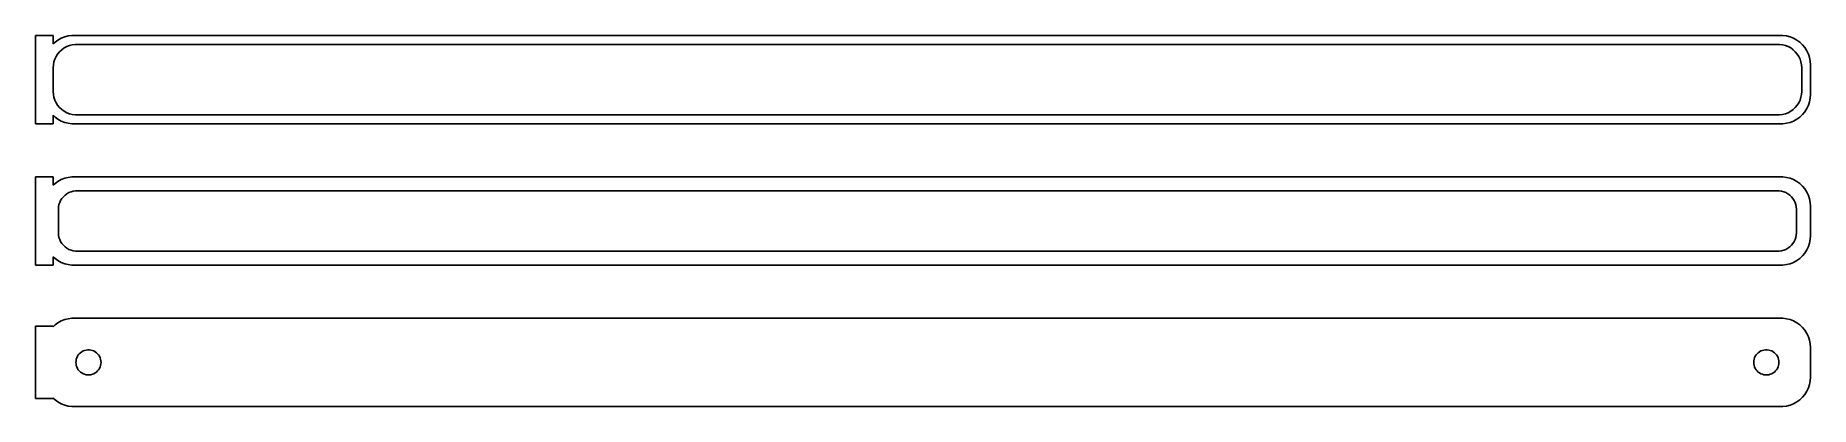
# Model space of a CAD drawing. Header units: metres. Extents: x -152 to 150, y 65 to 127.
import ezdxf

# ---------------------------------------------------------------- set-up
doc = ezdxf.new("R2010")
doc.units = ezdxf.units.M

msp = doc.modelspace()

# ---------------------------------------------------------------- linework, layer by layer
for p, q in [((-148.5, 127.49), (-151.5, 127.49)), ((-151.5, 127.49), (-151.5, 112.51)), ((-148.5, 126.059), (-148.5, 127.49)), ((-147.679, 126.722), (-148.187, 126.353)), ((-147.129, 127.024), (-147.679, 126.722)), ((-146.545, 127.255), (-147.129, 127.024)), ((-145.937, 127.411), (-146.545, 127.255)), ((-145.314, 127.49), (-145.937, 127.411)), ((145.314, 127.49), (-145.314, 127.49)), ((145.937, 127.411), (145.314, 127.49)), ((146.545, 127.255), (145.937, 127.411)), ((147.129, 127.024), (146.545, 127.255)), ((147.679, 126.722), (147.129, 127.024)), ((148.187, 126.353), (147.679, 126.722)), ((-148.187, 126.353), (-148.5, 126.059)), ((-148.219, 123.472), (-148.005, 123.927)), ((-148.005, 123.927), (-147.736, 124.351)), ((-147.736, 124.351), (-147.416, 124.738)), ((-147.416, 124.738), (-147.05, 125.082)), ((-147.05, 125.082), (-146.643, 125.377)), ((-146.643, 125.377), (-146.203, 125.619)), ((-146.203, 125.619), (-145.736, 125.804)), ((-145.736, 125.804), (-145.25, 125.929)), ((-145.25, 125.929), (-144.751, 125.992)), ((-144.751, 125.992), (144.751, 125.992)), ((144.751, 125.992), (145.25, 125.929)), ((145.25, 125.929), (145.736, 125.804)), ((145.736, 125.804), (146.203, 125.619)), ((146.203, 125.619), (146.643, 125.377)), ((146.643, 125.377), (147.05, 125.082)), ((147.05, 125.082), (147.416, 124.738)), ((147.416, 124.738), (147.736, 124.351)), ((147.736, 124.351), (148.005, 123.927)), ((148.005, 123.927), (148.219, 123.472)), ((148.645, 125.923), (148.187, 126.353)), ((149.045, 125.439), (148.645, 125.923)), ((149.382, 124.909), (149.045, 125.439)), ((149.649, 124.341), (149.382, 124.909)), ((149.843, 123.743), (149.649, 124.341)), ((149.961, 123.127), (149.843, 123.743)), ((-148.5, 122), (-148.468, 122.501)), ((-148.5, 118), (-148.5, 122)), ((-148.468, 122.501), (-148.374, 122.995)), ((-148.374, 122.995), (-148.219, 123.472)), ((148.219, 123.472), (148.374, 122.995)), ((148.374, 122.995), (148.468, 122.501)), ((148.468, 122.501), (148.5, 122)), ((148.5, 122), (148.5, 118)), ((150, 122.5), (149.961, 123.127)), ((150, 117.5), (150, 122.5)), ((-148.468, 117.499), (-148.5, 118)), ((148.5, 118), (148.468, 117.499)), ((-148.374, 117.005), (-148.468, 117.499)), ((-148.219, 116.528), (-148.374, 117.005)), ((-148.005, 116.073), (-148.219, 116.528)), ((-147.736, 115.649), (-148.005, 116.073)), ((-147.416, 115.262), (-147.736, 115.649)), ((-147.05, 114.918), (-147.416, 115.262)), ((-146.643, 114.623), (-147.05, 114.918)), ((-146.203, 114.381), (-146.643, 114.623)), ((146.643, 114.623), (146.203, 114.381)), ((147.05, 114.918), (146.643, 114.623)), ((147.416, 115.262), (147.05, 114.918)), ((147.736, 115.649), (147.416, 115.262)), ((148.005, 116.073), (147.736, 115.649)), ((148.219, 116.528), (148.005, 116.073)), ((148.374, 117.005), (148.219, 116.528)), ((148.468, 117.499), (148.374, 117.005)), ((149.045, 114.561), (149.382, 115.091)), ((149.382, 115.091), (149.649, 115.659)), ((149.649, 115.659), (149.843, 116.257)), ((149.843, 116.257), (149.961, 116.873)), ((149.961, 116.873), (150, 117.5)), ((-151.5, 112.51), (-148.5, 112.51)), ((-148.5, 113.941), (-148.187, 113.647)), ((-148.5, 112.51), (-148.5, 113.941)), ((-148.187, 113.647), (-147.679, 113.278)), ((-147.679, 113.278), (-147.129, 112.976)), ((-147.129, 112.976), (-146.545, 112.745)), ((-146.545, 112.745), (-145.937, 112.589)), ((-145.736, 114.196), (-146.203, 114.381)), ((-145.937, 112.589), (-145.314, 112.51)), ((-145.25, 114.071), (-145.736, 114.196)), ((-145.314, 112.51), (145.314, 112.51)), ((-144.751, 114.008), (-145.25, 114.071)), ((144.751, 114.008), (-144.751, 114.008)), ((145.25, 114.071), (144.751, 114.008)), ((145.736, 114.196), (145.25, 114.071)), ((145.314, 112.51), (145.937, 112.589)), ((146.203, 114.381), (145.736, 114.196)), ((145.937, 112.589), (146.545, 112.745)), ((146.545, 112.745), (147.129, 112.976)), ((147.129, 112.976), (147.679, 113.278)), ((147.679, 113.278), (148.187, 113.647)), ((148.187, 113.647), (148.645, 114.077)), ((148.645, 114.077), (149.045, 114.561)), ((-148.5, 103.479), (-151.5, 103.479)), ((-151.5, 103.479), (-151.5, 88.5208)), ((-148.5, 102.059), (-148.5, 103.479)), ((-147.679, 102.722), (-148.187, 102.353)), ((-147.129, 103.024), (-147.679, 102.722)), ((-146.545, 103.255), (-147.129, 103.024)), ((-145.937, 103.411), (-146.545, 103.255)), ((-145.314, 103.49), (-145.937, 103.411)), ((145.314, 103.49), (-145.314, 103.49)), ((145.937, 103.411), (145.314, 103.49)), ((146.545, 103.255), (145.937, 103.411)), ((147.129, 103.024), (146.545, 103.255)), ((147.679, 102.722), (147.129, 103.024)), ((148.187, 102.353), (147.679, 102.722)), ((-148.187, 102.353), (-148.5, 102.059)), ((-147.394, 99.1459), (-147.228, 99.4996)), ((-147.228, 99.4996), (-147.018, 99.8297)), ((-147.018, 99.8297), (-146.769, 100.131)), ((-146.769, 100.131), (-146.484, 100.399)), ((-146.484, 100.399), (-146.168, 100.628)), ((-146.168, 100.628), (-145.825, 100.817)), ((-145.825, 100.817), (-145.462, 100.961)), ((-145.462, 100.961), (-145.083, 101.058)), ((-145.083, 101.058), (-144.695, 101.107)), ((-144.695, 101.107), (144.695, 101.107)), ((144.695, 101.107), (145.083, 101.058)), ((145.083, 101.058), (145.462, 100.961)), ((145.462, 100.961), (145.825, 100.817)), ((145.825, 100.817), (146.168, 100.628)), ((146.168, 100.628), (146.484, 100.399)), ((146.484, 100.399), (146.769, 100.131)), ((146.769, 100.131), (147.018, 99.8297)), ((147.018, 99.8297), (147.228, 99.4996)), ((147.228, 99.4996), (147.394, 99.1459)), ((148.645, 101.923), (148.187, 102.353)), ((149.045, 101.439), (148.645, 101.923)), ((149.382, 100.909), (149.045, 101.439)), ((149.649, 100.341), (149.382, 100.909)), ((149.843, 99.7434), (149.649, 100.341)), ((149.961, 99.1267), (149.843, 99.7434)), ((-147.613, 98), (-147.588, 98.3902)), ((-147.613, 94), (-147.613, 98)), ((-147.588, 98.3902), (-147.515, 98.7741)), ((-147.515, 98.7741), (-147.394, 99.1459)), ((147.394, 99.1459), (147.515, 98.7741)), ((147.515, 98.7741), (147.588, 98.3902)), ((147.588, 98.3902), (147.613, 98)), ((147.613, 98), (147.613, 94)), ((150, 98.5), (149.961, 99.1267)), ((150, 93.5), (150, 98.5)), ((-147.588, 93.6098), (-147.613, 94)), ((-147.515, 93.2259), (-147.588, 93.6098)), ((147.588, 93.6098), (147.515, 93.2259)), ((147.613, 94), (147.588, 93.6098)), ((149.961, 92.8733), (150, 93.5)), ((-147.394, 92.8541), (-147.515, 93.2259)), ((-147.228, 92.5004), (-147.394, 92.8541)), ((-147.018, 92.1703), (-147.228, 92.5004)), ((-146.769, 91.8691), (-147.018, 92.1703)), ((-146.484, 91.6015), (-146.769, 91.8691)), ((-146.168, 91.3717), (-146.484, 91.6015)), ((-145.825, 91.1833), (-146.168, 91.3717)), ((-145.462, 91.0394), (-145.825, 91.1833)), ((-145.083, 90.9422), (-145.462, 91.0394)), ((-144.695, 90.8932), (-145.083, 90.9422)), ((144.695, 90.8932), (-144.695, 90.8932)), ((145.083, 90.9422), (144.695, 90.8932)), ((145.462, 91.0394), (145.083, 90.9422)), ((145.825, 91.1833), (145.462, 91.0394)), ((146.168, 91.3717), (145.825, 91.1833)), ((146.484, 91.6015), (146.168, 91.3717)), ((146.769, 91.8691), (146.484, 91.6015)), ((147.018, 92.1703), (146.769, 91.8691)), ((147.228, 92.5004), (147.018, 92.1703)), ((147.394, 92.8541), (147.228, 92.5004)), ((147.515, 93.2259), (147.394, 92.8541)), ((148.645, 90.0773), (149.045, 90.5611)), ((149.045, 90.5611), (149.382, 91.0912)), ((149.382, 91.0912), (149.649, 91.6594)), ((149.649, 91.6594), (149.843, 92.2566)), ((149.843, 92.2566), (149.961, 92.8733)), ((-151.5, 88.5208), (-148.5, 88.5208)), ((-148.5, 88.5208), (-148.5, 89.9413)), ((-148.5, 89.9413), (-148.187, 89.6474)), ((-148.187, 89.6474), (-147.679, 89.2784)), ((-147.679, 89.2784), (-147.129, 88.9759)), ((-147.129, 88.9759), (-146.545, 88.7447)), ((-146.545, 88.7447), (-145.937, 88.5886)), ((-145.937, 88.5886), (-145.314, 88.5099)), ((-145.314, 88.5099), (145.314, 88.5099)), ((145.314, 88.5099), (145.937, 88.5886)), ((145.937, 88.5886), (146.545, 88.7447)), ((146.545, 88.7447), (147.129, 88.9759)), ((147.129, 88.9759), (147.679, 89.2784)), ((147.679, 89.2784), (148.187, 89.6474)), ((148.187, 89.6474), (148.645, 90.0773)), ((-147.679, 78.7216), (-148.187, 78.3526)), ((-147.129, 79.0241), (-147.679, 78.7216)), ((-146.545, 79.2553), (-147.129, 79.0241)), ((-145.937, 79.4114), (-146.545, 79.2553)), ((-145.314, 79.4901), (-145.937, 79.4114)), ((145.314, 79.4901), (-145.314, 79.4901)), ((145.937, 79.4114), (145.314, 79.4901)), ((146.545, 79.2553), (145.937, 79.4114)), ((147.129, 79.0241), (146.545, 79.2553)), ((147.679, 78.7216), (147.129, 79.0241)), ((148.187, 78.3526), (147.679, 78.7216)), ((-148.5, 78.1526), (-151.5, 78.1526)), ((-151.5, 78.1526), (-151.5, 65.8474)), ((-148.187, 78.3526), (-148.5, 78.0587)), ((-148.5, 78.0587), (-148.5, 78.1526)), ((148.645, 77.9227), (148.187, 78.3526)), ((149.045, 77.4389), (148.645, 77.9227)), ((149.382, 76.9088), (149.045, 77.4389)), ((149.649, 76.3406), (149.382, 76.9088)), ((149.843, 75.7434), (149.649, 76.3406)), ((149.961, 75.1267), (149.843, 75.7434)), ((-144.618, 72.2676), (-144.568, 72.531)), ((-144.568, 72.531), (-144.485, 72.786)), ((-144.485, 72.786), (-144.371, 73.0287)), ((-144.371, 73.0287), (-144.227, 73.2551)), ((-144.227, 73.2551), (-144.057, 73.4617)), ((-144.057, 73.4617), (-143.861, 73.6453)), ((-143.861, 73.6453), (-143.644, 73.8029)), ((-143.644, 73.8029), (-143.409, 73.9321)), ((-143.409, 73.9321), (-143.16, 74.0308)), ((-143.16, 74.0308), (-142.9, 74.0975)), ((-142.9, 74.0975), (-142.634, 74.1311)), ((-142.634, 74.1311), (-142.366, 74.1311)), ((-142.366, 74.1311), (-142.1, 74.0975)), ((-142.1, 74.0975), (-141.84, 74.0308)), ((-141.84, 74.0308), (-141.591, 73.9321)), ((-141.591, 73.9321), (-141.356, 73.8029)), ((-141.356, 73.8029), (-141.139, 73.6453)), ((-141.139, 73.6453), (-140.943, 73.4617)), ((-140.943, 73.4617), (-140.773, 73.2551)), ((-140.773, 73.2551), (-140.629, 73.0287)), ((-140.629, 73.0287), (-140.515, 72.786)), ((-140.515, 72.786), (-140.432, 72.531)), ((-140.432, 72.531), (-140.382, 72.2676)), ((140.382, 72.2676), (140.432, 72.531)), ((140.432, 72.531), (140.515, 72.786)), ((140.515, 72.786), (140.629, 73.0287)), ((140.629, 73.0287), (140.773, 73.2551)), ((140.773, 73.2551), (140.943, 73.4617)), ((140.943, 73.4617), (141.139, 73.6453)), ((141.139, 73.6453), (141.356, 73.8029)), ((141.356, 73.8029), (141.591, 73.9321)), ((141.591, 73.9321), (141.84, 74.0308)), ((141.84, 74.0308), (142.1, 74.0975)), ((142.1, 74.0975), (142.366, 74.1311)), ((142.366, 74.1311), (142.634, 74.1311)), ((142.634, 74.1311), (142.9, 74.0975)), ((142.9, 74.0975), (143.16, 74.0308)), ((143.16, 74.0308), (143.409, 73.9321)), ((143.409, 73.9321), (143.644, 73.8029)), ((143.644, 73.8029), (143.861, 73.6453)), ((143.861, 73.6453), (144.057, 73.4617)), ((144.057, 73.4617), (144.227, 73.2551)), ((144.227, 73.2551), (144.371, 73.0287)), ((144.371, 73.0287), (144.485, 72.786)), ((144.485, 72.786), (144.568, 72.531)), ((144.568, 72.531), (144.618, 72.2676)), ((150, 74.5), (149.961, 75.1267)), ((150, 69.5), (150, 74.5)), ((-144.635, 72), (-144.618, 72.2676)), ((-144.618, 71.7324), (-144.635, 72)), ((-144.568, 71.469), (-144.618, 71.7324)), ((-144.485, 71.214), (-144.568, 71.469)), ((-144.371, 70.9713), (-144.485, 71.214)), ((-144.227, 70.7449), (-144.371, 70.9713)), ((-144.057, 70.5383), (-144.227, 70.7449)), ((-143.861, 70.3547), (-144.057, 70.5383)), ((-143.644, 70.1971), (-143.861, 70.3547)), ((-143.409, 70.0679), (-143.644, 70.1971)), ((-143.16, 69.9692), (-143.409, 70.0679)), ((-142.9, 69.9025), (-143.16, 69.9692)), ((-142.634, 69.8689), (-142.9, 69.9025)), ((-142.366, 69.8689), (-142.634, 69.8689)), ((-142.1, 69.9025), (-142.366, 69.8689)), ((-141.84, 69.9692), (-142.1, 69.9025)), ((-141.591, 70.0679), (-141.84, 69.9692)), ((-141.356, 70.1971), (-141.591, 70.0679)), ((-141.139, 70.3547), (-141.356, 70.1971)), ((-140.943, 70.5383), (-141.139, 70.3547)), ((-140.773, 70.7449), (-140.943, 70.5383)), ((-140.629, 70.9713), (-140.773, 70.7449)), ((-140.515, 71.214), (-140.629, 70.9713)), ((-140.432, 71.469), (-140.515, 71.214)), ((-140.382, 71.7324), (-140.432, 71.469)), ((-140.382, 72.2676), (-140.365, 72)), ((-140.365, 72), (-140.382, 71.7324)), ((140.365, 72), (140.382, 72.2676)), ((140.382, 71.7324), (140.365, 72)), ((140.432, 71.469), (140.382, 71.7324)), ((140.515, 71.214), (140.432, 71.469)), ((140.629, 70.9713), (140.515, 71.214)), ((140.773, 70.7449), (140.629, 70.9713)), ((140.943, 70.5383), (140.773, 70.7449)), ((141.139, 70.3547), (140.943, 70.5383)), ((141.356, 70.1971), (141.139, 70.3547)), ((141.591, 70.0679), (141.356, 70.1971)), ((141.84, 69.9692), (141.591, 70.0679)), ((142.1, 69.9025), (141.84, 69.9692)), ((142.366, 69.8689), (142.1, 69.9025)), ((142.634, 69.8689), (142.366, 69.8689)), ((142.9, 69.9025), (142.634, 69.8689)), ((143.16, 69.9692), (142.9, 69.9025)), ((143.409, 70.0679), (143.16, 69.9692)), ((143.644, 70.1971), (143.409, 70.0679)), ((143.861, 70.3547), (143.644, 70.1971)), ((144.057, 70.5383), (143.861, 70.3547)), ((144.227, 70.7449), (144.057, 70.5383)), ((144.371, 70.9713), (144.227, 70.7449)), ((144.485, 71.214), (144.371, 70.9713)), ((144.568, 71.469), (144.485, 71.214)), ((144.618, 71.7324), (144.568, 71.469)), ((144.618, 72.2676), (144.635, 72)), ((144.635, 72), (144.618, 71.7324)), ((149.961, 68.8733), (150, 69.5)), ((148.645, 66.0773), (149.045, 66.5611)), ((149.045, 66.5611), (149.382, 67.0912)), ((149.382, 67.0912), (149.649, 67.6594)), ((149.649, 67.6594), (149.843, 68.2566)), ((149.843, 68.2566), (149.961, 68.8733)), ((-151.5, 65.8474), (-148.5, 65.8474)), ((-148.5, 65.8474), (-148.5, 65.9413)), ((-148.5, 65.9413), (-148.187, 65.6474)), ((-148.187, 65.6474), (-147.679, 65.2784)), ((-147.679, 65.2784), (-147.129, 64.9759)), ((-147.129, 64.9759), (-146.545, 64.7447)), ((-146.545, 64.7447), (-145.937, 64.5886)), ((-145.937, 64.5886), (-145.314, 64.5099)), ((-145.314, 64.5099), (145.314, 64.5099)), ((145.314, 64.5099), (145.937, 64.5886)), ((145.937, 64.5886), (146.545, 64.7447)), ((146.545, 64.7447), (147.129, 64.9759)), ((147.129, 64.9759), (147.679, 65.2784)), ((147.679, 65.2784), (148.187, 65.6474)), ((148.187, 65.6474), (148.645, 66.0773))]:
    msp.add_line(p, q)

doc.saveas('drawing.dxf')
